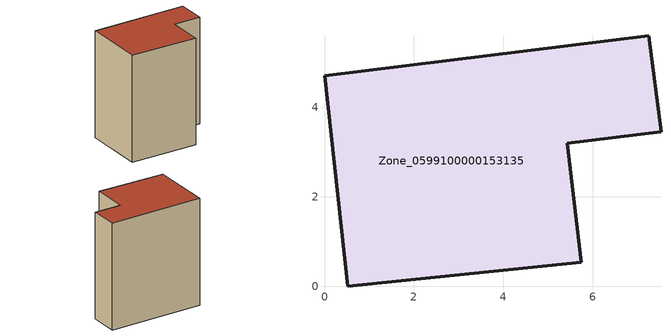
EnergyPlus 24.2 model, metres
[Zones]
Zone_0599100000153135
 floor ground (C_G): 0,4.71 7.26,5.6 7.53,3.45 5.43,3.2 5.75,0.53 0.52,0 z0.09
 wall outside (C_F): 0.52,0 5.75,0.53 5.43,3.2 7.53,3.45 7.26,5.6 0,4.71 0.52,0 z0.09:8.29
 roof outside (C_R): 7.26,5.6 0,4.71 0.52,0 5.75,0.53 5.43,3.2 7.53,3.45 z8.29
[BUILDING]
Pand.0599100000153135: North Axis=0; Terrain=City; Loads Convergence Tolerance Value=0.04; Temperature Convergence Tolerance Value=0.4; Solar Distribution=FullExterior; Maximum Number of Warmup Days=25; Minimum Number of Warmup Days=1
[Site:Location]
Rotterdam.The.Hague.AP_ZH_NLD Design_Conditions: Latitude=51.96; Longitude=4.45; Time Zone=1; Elevation=-4.5
[SITE:GROUNDTEMPERATURE:BUILDINGSURFACE]
18, 18, 18, 18, 18, 18, 18, 18, 18, 18, 18, 18
[MATERIAL] Thermal Absorptance=0.9; Solar Absorptance=0.7; Visible Absorptance=0.7
Name | Roughness | Thickness | Conductivity | Density | Specific Heat
G.TI.1946 | MediumSmooth | 0.15 | 1 | 540 | 1210
F.TI.1946 | Rough | 0.3 | 0.857143 | 1920 | 840
R.TI.1946 | MediumRough | 0.2 | 0.1 | 1500 | 1000
[CONSTRUCTION]
C_G: G.TI.1946
C_F: F.TI.1946
C_R: R.TI.1946
[ZONE]
Zone_0599100000153135: Type=1; Multiplier=1; Ceiling Height=Autocalculate; Volume=Autocalculate; Floor Area=autocalculate; Part of Total Floor Area=Yes
[ZONEINFILTRATION:DESIGNFLOWRATE]
Infil_Zone_0599100000153135: Zone or ZoneList or Space or SpaceList=Zone_0599100000153135; Schedule=AlwaysOn; Design Flow Rate Calculation Method=Flow/Area; Flow Rate per Floor Area=0.003; Constant Term Coefficient=1; Temperature Term Coefficient=0; Velocity Term Coefficient=0; Velocity Squared Term Coefficient=0
[HVACTEMPLATE:ZONE:IDEALLOADSAIRSYSTEM]
Zone_0599100000153135: Maximum Heating Supply Air Temperature=50; Minimum Cooling Supply Air Temperature=13; Maximum Heating Supply Air Humidity Ratio=0.0156; Minimum Cooling Supply Air Humidity Ratio=0.0077; Heating Limit=NoLimit; Cooling Limit=NoLimit; Dehumidification Control Type=ConstantSensibleHeatRatio; Cooling Sensible Heat Ratio=0.7; Dehumidification Setpoint=60; Humidification Control Type=None; Humidification Setpoint=30; Outdoor Air Method=None; Outdoor Air Flow Rate per Person=0.00944; Outdoor Air Flow Rate per Zone Floor Area=0; Outdoor Air Flow Rate per Zone=0; Demand Controlled Ventilation Type=None; Outdoor Air Economizer Type=NoEconomizer; Heat Recovery Type=None; Sensible Heat Recovery Effectiveness=0.7; Latent Heat Recovery Effectiveness=0.65
[ZONECONTROL:THERMOSTAT]
ThermostatControl_Zone_0599100000153135: Zone or ZoneList=Zone_0599100000153135; Control Type Schedule=DualSetpointControlType; Control 1=Thermostat_Zone_0599100000153135; Temperature Difference Between Cutout And Setpoint=0
[THERMOSTATSETPOINT:DUALSETPOINT]
Thermostat_Zone_0599100000153135: Heating Setpoint Temperature Schedule=HeatingSetpoint_Zone_0599100000153135; Cooling Setpoint Temperature Schedule=CoolingSetpoint_Zone_0599100000153135
[SCHEDULE:COMPACT]
HeatingSetpoint_Zone_0599100000153135: Through: 12/31, For: AllDays, Until: 24:00, 21
CoolingSetpoint_Zone_0599100000153135: Through: 12/31, For: AllDays, Until: 24:00, 24
DualSetpointControlType: Through: 12/31, For: AllDays, Until: 24:00, 4
AlwaysOn: Through: 12/31, For: AllDays, Until: 24:00, 1
